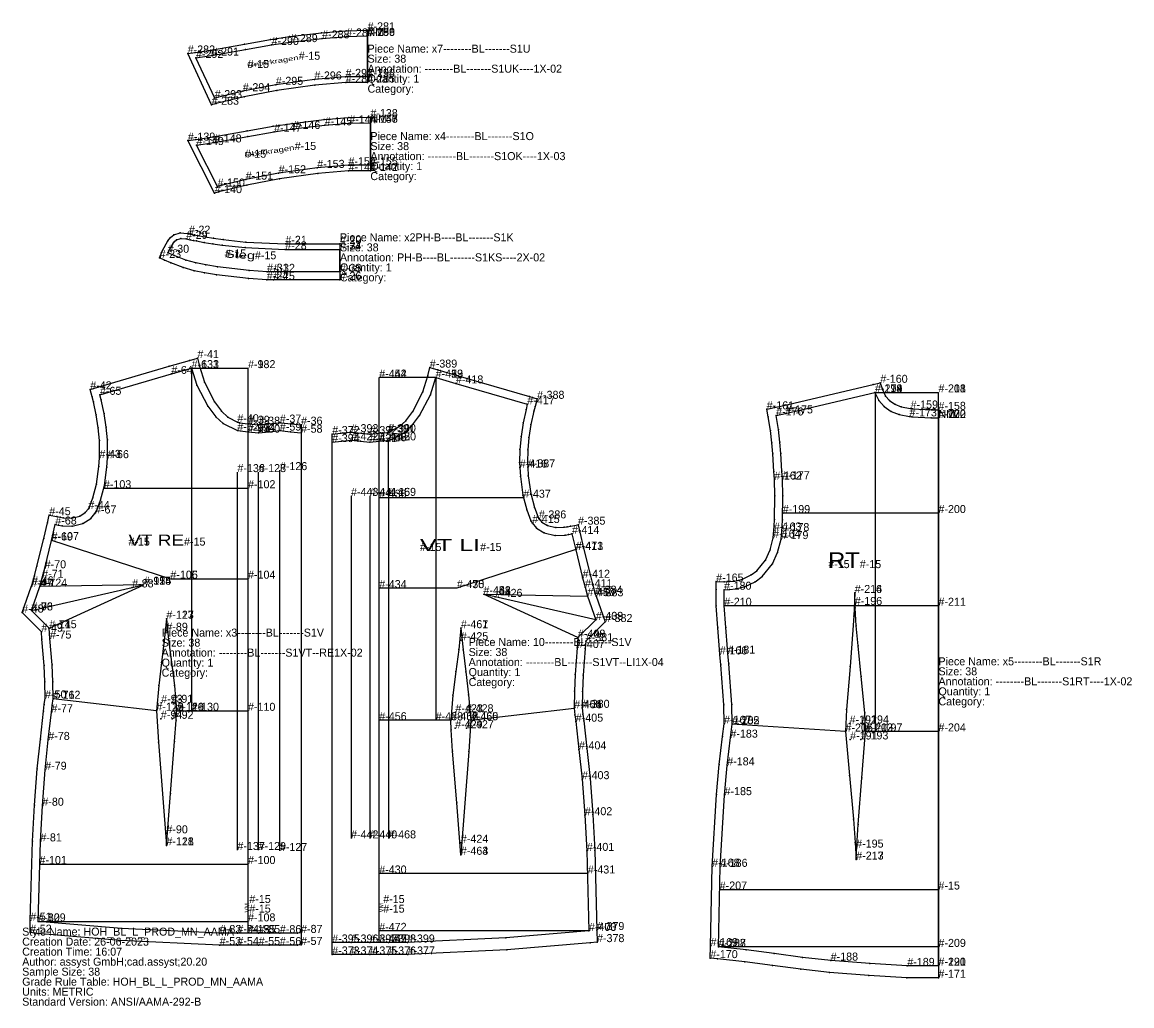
# Model space of a CAD drawing. Extents: x 424 to 3283, y -2022 to -698.
# Drawn here: x 424 to 1810, y -2022 to -793 of the extents above; entities that cross this region are included whole.
import ezdxf
from ezdxf.enums import TextEntityAlignment as Align

# ---------------------------------------------------------------- set-up
doc = ezdxf.new("R2010")
doc.units = 0
for name, color, linetype in [('1', 240, 'CONTINUOUS'), ('13', 56, 'CONTINUOUS'), ('14', 95, 'CONTINUOUS'), ('15', 7, 'CONTINUOUS'), ('2', 170, 'CONTINUOUS'), ('3', 50, 'CONTINUOUS'), ('4', 130, 'CONTINUOUS'), ('6', 56, 'CONTINUOUS'), ('7', 200, 'CONTINUOUS'), ('8', 90, 'CONTINUOUS')]:
    doc.layers.add(name, color=color, linetype=linetype)

# ---------------------------------------------------------------- blocks, each defined once
blk = doc.blocks.new('Piece02')
at = {"layer": '1'}
blk.add_lwpolyline([(225.25, 0), (142.15, 0), (133.91, 0.22), (110.83, 1.54), (70.97, 6.36), (56.02, 8.77), (42.97, 11.46), (29.49, 15.24), (14.15, 21.14), (5.89, 24.77), (0, 27.49), (3.7, 36.77), (10.39, 48.92), (13.62, 53.03), (17.75, 56.09), (25.75, 58.69), (34.67, 58.01), (36.61, 57.67), (40.64, 56.81), (43.56, 56.21), (47.3, 55.43), (56.75, 53.66), (67.32, 51.9), (79.18, 50.26), (107.52, 47.25), (157.03, 45), (225.25, 45), (225.25, 0)], dxfattribs=at)
at = {"layer": '14'}
blk.add_lwpolyline([(225.25, 10), (142.24, 10), (134.25, 10.21), (111.71, 11.51), (72.4, 16.26), (57.78, 18.62), (45.27, 21.2), (32.65, 24.73), (18.06, 30.34), (10.07, 33.86), (16.31, 45.19), (18.59, 48.1), (21.05, 49.92), (26.48, 51.69), (33.17, 51.18), (38.04, 50.2), (42.18, 49.35), (45.93, 48.56), (55.52, 46.77), (66.25, 44.98), (78.29, 43.32), (106.98, 40.27), (156.92, 38), (225.25, 38)], dxfattribs=at)
at = {"layer": '2'}
for p in [(157.03, 45), (225.25, 45), (225.25, 45), (10.07, 33.86), (10.07, 33.86), (10.07, 33.86), (156.92, 38), (225.25, 38), (225.25, 38), (0, 27.49), (0, 27.49), (0, 27.49), (142.15, 0), (142.24, 10), (225.25, 10), (225.25, 0)]:
    blk.add_point(p, dxfattribs=at)
at = {"layer": '3'}
for p in [(17.75, 56.09), (25.75, 58.69), (34.67, 58.01), (36.61, 57.67), (40.64, 56.81), (43.56, 56.21), (10.39, 48.92), (13.62, 53.03), (16.31, 45.19), (18.59, 48.1), (21.05, 49.92), (26.48, 51.69), (33.17, 51.18), (38.04, 50.2), (42.18, 49.35), (45.93, 48.56), (47.3, 55.43), (55.52, 46.77), (56.75, 53.66), (66.25, 44.98), (67.32, 51.9), (78.29, 43.32), (79.18, 50.26), (107.52, 47.25), (3.7, 36.77), (18.06, 30.34), (106.98, 40.27), (5.89, 24.77), (14.15, 21.14), (29.49, 15.24), (32.65, 24.73), (45.27, 21.2), (57.78, 18.62), (72.4, 16.26), (42.97, 11.46), (56.02, 8.77), (70.97, 6.36), (110.83, 1.54), (111.71, 11.51), (133.91, 0.22), (134.25, 10.21)]:
    blk.add_point(p, dxfattribs=at)
at = {"layer": '4'}
for p in [(36.61, 57.67, 4), (33.17, 51.18, 4), (225.25, 45, 4), (225.25, 38, 4), (133.91, 0.22, 4), (134.25, 10.21, 4), (225.25, 10, 4), (225.25, 0, 4)]:
    blk.add_point(p, dxfattribs=at)
at = {"layer": '6'}
blk.add_line((225.25, 45), (225.25, 0), dxfattribs=at)
at = {"layer": '7'}
blk.add_line((225.25, 10), (225.25, 38), dxfattribs=at)
at = {"layer": '1'}
for s, p in [('Piece Name: x2PH-B----BL-------S1K', (225.25, 48.1)), ('Size: 38', (225.25, 35.6)), ('Annotation: PH-B----BL-------S1KS----2X-02', (225.25, 23.1)), ('Quantity: 1', (225.25, 10.6)), ('Category: ', (225.25, -1.9))]:
    blk.add_text(s, height=10, dxfattribs=at).set_placement(p)
at = {"layer": '15'}
blk.add_text('Steg', height=9.44, rotation=-3.47, dxfattribs=at).set_placement((81.28, 27.94), (118.99, 25.66), align=Align.ALIGNED)
at = {"layer": '2'}
for s, p in [('#-30', (10.07, 33.86)), ('#-28', (156.92, 38)), ('#-21', (157.03, 45)), ('#-20', (225.25, 45)), ('#-27', (225.25, 38)), ('#-34', (225.25, 38)), ('#-23', (0, 27.49)), ('#-15', (81.28, 27.94)), ('#-15', (118.99, 25.66)), ('#-32', (142.24, 10)), ('#-33', (225.25, 10)), ('#-35', (225.25, 10)), ('#-25', (142.15, 0)), ('#-26', (225.25, 0))]:
    blk.add_text(s, height=10, dxfattribs=at).set_placement(p)
at = {"layer": '3'}
for s, p in [('#-29', (33.17, 51.18)), ('#-22', (36.61, 57.67)), ('#-31', (134.25, 10.21)), ('#-24', (133.91, 0.22))]:
    blk.add_text(s, height=10, dxfattribs=at).set_placement(p)
at = {"layer": '4'}
for s, p in [('#-29', (33.17, 51.18)), ('#-22', (36.61, 57.67)), ('#-20', (225.25, 45)), ('#-27', (225.25, 38)), ('#-31', (134.25, 10.21)), ('#-33', (225.25, 10)), ('#-24', (133.91, 0.22)), ('#-26', (225.25, 0))]:
    blk.add_text(s, height=10, dxfattribs=at).set_placement(p)
blk = doc.blocks.new('Piece03')
at = {"layer": '1'}
blk.add_lwpolyline([(348.38, 0.23), (344.08, 0.09), (321.85, 0), (308.6, 0.09), (295.39, 0.09), (268.89, 0.09), (246.96, 0.09), (246.77, 0.09), (246.46, 0.1), (122.92, 5.92), (18.67, 14.67), (10.05, 15.54), (10.14, 30.61), (12.74, 129.93), (15.24, 174.72), (18.78, 219.96), (22.67, 257.38), (26.67, 292.01), (27.64, 300.41), (28.56, 308.2), (28.4, 328.66), (27.29, 349.13), (24.73, 382.17), (24.11, 391.36), (0, 415.35), (11.32, 447.46), (12.44, 450.63), (15.34, 461.35), (18.4, 473.06), (26.87, 507.62), (31.61, 527.57), (33.8, 536.89), (43.21, 535.1), (47.41, 534.31), (51.25, 533.58), (61.55, 533.24), (72.04, 535.88), (78.87, 540.14), (82.68, 544.66), (83.67, 546.24), (88.37, 558.46), (92.94, 575.81), (95.9, 597.88), (96.55, 608.48), (96.7, 614.67), (96.39, 630.35), (95.07, 645.84), (92.55, 662.07), (89.06, 678.59), (87.51, 684.61), (84.97, 694.06), (94.33, 696.83), (183.55, 722.91), (208.85, 730.17), (218.96, 733.06), (221.32, 722.94), (227.6, 702.85), (240.21, 678.43), (249.1, 666.69), (257.1, 659.35), (268.83, 652.99), (271.44, 652.2), (281.94, 651.08), (282.53, 651.09), (295.39, 649.95), (307.67, 651.04), (320.77, 652.43), (321.89, 652.56), (323.01, 652.43), (336.11, 651.04), (348.39, 649.95), (348.38, 0.23)], close=True, dxfattribs=at)
at = {"layer": '13'}
for p in [(137.35, 446.71), (180.14, 392.6), (173.59, 302.58), (186.94, 302.6), (173.17, 282.64), (187.26, 282.63), (180.14, 139.6)]:
    blk.add_point(p, dxfattribs=at)
at = {"layer": '14'}
blk.add_lwpolyline([(348.38, 15.24), (343.8, 15.09), (321.89, 15), (308.63, 15.09), (295.39, 15.09), (268.89, 15.09), (246.96, 15.09), (123.9, 20.89), (20.13, 29.6), (22.73, 129.52), (25.21, 174.05), (28.74, 219.04), (32.61, 256.25), (36.61, 290.86), (37.57, 299.25), (38.57, 307.63), (38.39, 328.97), (37.26, 349.83), (34.7, 382.86), (33.84, 395.79), (11.53, 417.98), (22, 447.66), (25, 458.76), (28.09, 470.6), (36.59, 505.29), (41.35, 525.28), (45.54, 524.48), (49.74, 523.69), (62.45, 523.27), (75.92, 526.65), (85.55, 532.67), (90.92, 539.04), (92.64, 541.79), (97.91, 555.51), (102.76, 573.9), (105.86, 597.03), (106.54, 608.1), (106.7, 614.6), (106.38, 630.85), (105, 647.04), (102.38, 663.91), (98.79, 680.9), (97.16, 687.24), (186.33, 713.3), (211.61, 720.55), (218.27, 699.24), (231.81, 673.03), (241.78, 659.84), (250.91, 651.46), (268.84, 642.51), (282.14, 641.09), (295.39, 639.91), (308.64, 641.09), (321.89, 642.5), (335.14, 641.09), (348.39, 639.91), (348.38, 15.24)], close=True, dxfattribs=at)
at = {"layer": '2'}
for p in [(218.96, 733.06), (218.96, 733.06), (218.96, 733.06), (211.61, 720.55), (211.61, 720.55), (211.61, 720.55), (84.97, 694.06), (84.97, 694.06), (84.97, 694.06), (97.16, 687.24), (97.16, 687.24), (97.16, 687.24), (321.89, 652.56), (321.89, 652.56), (321.89, 652.56), (282.14, 641.09), (282.53, 651.09), (295.39, 649.95), (295.39, 649.95), (295.39, 649.95), (295.39, 639.91), (295.39, 639.91), (295.39, 639.91), (321.89, 642.5), (321.89, 642.5), (321.89, 642.5), (348.39, 649.95), (348.39, 649.95), (348.39, 639.91), (348.39, 639.91), (33.8, 536.89), (33.8, 536.89), (33.8, 536.89), (41.35, 525.28), (41.35, 525.28), (41.35, 525.28), (12.44, 450.63), (12.44, 450.63), (12.44, 450.63), (22, 447.66), (22, 447.66), (22, 447.66), (11.53, 417.98), (11.53, 417.98), (11.53, 417.98), (0, 415.35), (0, 415.35), (0, 415.35), (180.14, 407.6), (180.14, 407.6), (24.11, 391.36), (24.11, 391.36), (24.11, 391.36), (33.84, 395.79), (33.84, 395.79), (33.84, 395.79), (28.56, 308.2), (28.56, 308.2), (28.56, 308.2), (38.57, 307.63), (38.57, 307.63), (38.57, 307.63), (167.64, 292.63), (167.64, 292.63), (167.64, 292.63), (192.64, 292.62), (192.64, 292.62), (192.64, 292.62), (192.64, 292.62), (180.13, 124.6), (180.13, 124.6), (180.13, 124.6), (20.13, 29.6), (20.13, 29.6), (20.13, 29.6), (10.05, 15.54), (10.05, 15.54), (10.05, 15.54), (246.96, 15.09), (348.38, 15.24), (348.38, 15.24), (246.77, 0.09), (348.38, 0.23), (348.38, 0.23)]:
    blk.add_point(p, dxfattribs=at)
at = {"layer": '3'}
for p in [(183.55, 722.91), (208.85, 730.17), (221.32, 722.94), (186.33, 713.3), (94.33, 696.83), (218.27, 699.24), (227.6, 702.85), (87.51, 684.61), (98.79, 680.9), (89.06, 678.59), (231.81, 673.03), (240.21, 678.43), (249.1, 666.69), (92.55, 662.07), (102.38, 663.91), (241.78, 659.84), (257.1, 659.35), (268.83, 652.99), (271.44, 652.2), (320.77, 652.43), (323.01, 652.43), (95.07, 645.84), (105, 647.04), (250.91, 651.46), (268.84, 642.51), (281.94, 651.08), (307.67, 651.04), (308.64, 641.09), (335.14, 641.09), (336.11, 651.04), (96.39, 630.35), (106.38, 630.85), (96.7, 614.67), (106.7, 614.6), (95.9, 597.88), (96.55, 608.48), (105.86, 597.03), (106.54, 608.1), (92.94, 575.81), (102.76, 573.9), (88.37, 558.46), (97.91, 555.51), (82.68, 544.66), (83.67, 546.24), (92.64, 541.79), (31.61, 527.57), (43.21, 535.1), (47.41, 534.31), (51.25, 533.58), (61.55, 533.24), (72.04, 535.88), (78.87, 540.14), (85.55, 532.67), (90.92, 539.04), (45.54, 524.48), (49.74, 523.69), (62.45, 523.27), (75.92, 526.65), (26.87, 507.62), (36.59, 505.29), (18.4, 473.06), (15.34, 461.35), (25, 458.76), (28.09, 470.6), (11.32, 447.46), (24.73, 382.17), (34.7, 382.86), (177.48, 380.43), (182.75, 381.14), (27.29, 349.13), (37.26, 349.83), (174.11, 353.09), (186.6, 353.41), (28.4, 328.66), (38.39, 328.97), (170.62, 324.26), (190.35, 324.03), (26.67, 292.01), (27.64, 300.41), (37.57, 299.25), (36.61, 290.86), (192.25, 280.86), (22.67, 257.38), (32.61, 256.25), (170.11, 253.61), (190.43, 254.15), (18.78, 219.96), (28.74, 219.04), (185.28, 189.38), (15.24, 174.72), (25.21, 174.05), (12.74, 129.93), (22.73, 129.52), (10.14, 30.61), (18.67, 14.67), (123.9, 20.89), (268.89, 15.09), (295.39, 15.09), (308.63, 15.09), (321.89, 15), (343.8, 15.09), (122.92, 5.92), (246.46, 0.1), (246.96, 0.09), (268.89, 0.09), (295.39, 0.09), (308.6, 0.09), (321.85, 0), (344.08, 0.09)]:
    blk.add_point(p, dxfattribs=at)
at = {"layer": '4'}
for p in [(268.83, 652.99, 4), (321.89, 652.56, 4), (268.84, 642.51, 4), (295.39, 649.95, 4), (295.39, 639.91, 4), (321.89, 642.5, 4), (96.55, 608.48, 4), (106.54, 608.1, 4), (82.68, 544.66, 4), (90.92, 539.04, 4), (11.32, 447.46, 4), (22, 447.66, 4), (24.11, 391.36, 4), (33.84, 395.79, 4), (28.56, 308.2, 4), (38.57, 307.63, 4), (10.14, 30.61, 4), (268.89, 15.09, 4), (295.39, 15.09, 4), (321.89, 15, 4), (268.89, 0.09, 4), (295.39, 0.09, 4), (321.85, 0, 4)]:
    blk.add_point(p, dxfattribs=at)
at = {"layer": '7'}
blk.add_line((282.13, 15.09), (282.14, 641.09), dxfattribs=at)
at = {"layer": '8'}
for p, q in [((211.61, 720.55), (211.61, 292.63)), ((211.61, 720.55), (282.14, 720.55)), ((282.14, 641.09), (282.14, 720.55)), ((282.13, 15.09), (282.14, 641.09)), ((268.88, 118.76), (268.89, 590.71)), ((295.38, 118.76), (295.39, 590.71)), ((321.88, 117.53), (321.89, 593.18)), ((102.04, 570.56), (282.14, 570.56)), ((36.7, 505.82), (185.13, 457.63)), ((185.13, 457.63), (282.12, 457.63)), ((11.53, 417.98), (151.97, 450.05)), ((151.97, 450.05), (22, 447.66)), ((33.84, 395.8), (151.97, 450.05)), ((167.63, 292.63), (38.56, 307.63)), ((192.63, 292.63), (282.09, 292.63)), ((21.58, 101.24), (282.13, 101.24)), ((20.13, 29.6), (282.13, 29.61))]:
    blk.add_line(p, q, dxfattribs=at)
for points in [[(180.14, 407.6), (177.48, 380.43), (174.11, 353.09), (170.62, 324.26), (167.64, 292.63)], [(180.14, 407.6), (182.75, 381.14), (186.6, 353.41), (190.35, 324.03), (192.64, 292.62)], [(167.64, 292.63), (170.11, 253.61), (180.13, 124.6)], [(180.13, 124.6), (185.28, 189.38), (190.43, 254.15), (192.25, 280.86), (192.64, 292.62)]]:
    blk.add_lwpolyline(points, dxfattribs=at)
at = {"layer": '1'}
for s, p in [('Piece Name: x3--------BL-------S1V', (174.2, 385.28)), ('Size: 38', (174.2, 372.78)), ('Annotation: --------BL-------S1VT--RE1X-02', (174.2, 360.28)), ('Quantity: 1', (174.2, 347.78)), ('Category: ', (174.2, 335.28))]:
    blk.add_text(s, height=10, dxfattribs=at).set_placement(p)
at = {"layer": '13'}
for s, p in [('#-88', (137.35, 446.71)), ('#-89', (180.14, 392.6)), ('#-93', (173.59, 302.58)), ('#-91', (186.94, 302.6)), ('#-94', (173.17, 282.64)), ('#-92', (187.26, 282.63)), ('#-90', (180.14, 139.6))]:
    blk.add_text(s, height=10, dxfattribs=at).set_placement(p)
at = {"layer": '15'}
blk.add_text('VT RE', height=13.88, dxfattribs=at).set_placement((132.78, 498.9), (202.19, 498.9), align=Align.ALIGNED)
blk.add_text('VM', height=6, rotation=90, dxfattribs=at).set_placement((283.74, 40.59), (283.74, 52.59), align=Align.ALIGNED)
at = {"layer": '2'}
for s, p in [('#-41', (218.96, 733.06)), ('#-63', (211.61, 720.55)), ('#-131', (211.61, 720.55)), ('#-133', (211.61, 720.55)), ('#-98', (282.14, 720.55)), ('#-132', (282.14, 720.55)), ('#-42', (84.97, 694.06)), ('#-65', (97.16, 687.24)), ('#-39', (282.53, 651.09)), ('#-38', (295.39, 649.95)), ('#-37', (321.89, 652.56)), ('#-59', (321.89, 642.5)), ('#-36', (348.39, 649.95)), ('#-61', (282.14, 641.09)), ('#-97', (282.14, 641.09)), ('#-99', (282.14, 641.09)), ('#-134', (282.14, 641.09)), ('#-60', (295.39, 639.91)), ('#-58', (348.39, 639.91)), ('#-136', (268.89, 590.71)), ('#-128', (295.39, 590.71)), ('#-126', (321.89, 593.18)), ('#-103', (102.04, 570.56)), ('#-102', (282.14, 570.56)), ('#-45', (33.8, 536.89)), ('#-68', (41.35, 525.28)), ('#-107', (36.7, 505.82)), ('#-15', (132.78, 498.9)), ('#-15', (202.19, 498.9)), ('#-46', (12.44, 450.63)), ('#-72', (22, 447.66)), ('#-124', (22, 447.66)), ('#-95', (151.97, 450.05)), ('#-125', (151.97, 450.05)), ('#-114', (151.97, 450.05)), ('#-105', (185.13, 457.63)), ('#-106', (185.13, 457.63)), ('#-104', (282.12, 457.63)), ('#-48', (0, 415.35)), ('#-73', (11.53, 417.98)), ('#-96', (11.53, 417.98)), ('#-123', (180.14, 407.6)), ('#-117', (180.14, 407.6)), ('#-115', (33.84, 395.8)), ('#-74', (33.84, 395.79)), ('#-49', (24.11, 391.36)), ('#-50', (28.56, 308.2)), ('#-112', (38.56, 307.63)), ('#-76', (38.57, 307.63)), ('#-113', (167.63, 292.63)), ('#-119', (167.64, 292.63)), ('#-122', (167.64, 292.63)), ('#-111', (192.63, 292.63)), ('#-116', (192.64, 292.62)), ('#-120', (192.64, 292.62)), ('#-130', (211.61, 292.63)), ('#-110', (282.09, 292.63)), ('#-118', (180.13, 124.6)), ('#-121', (180.13, 124.6)), ('#-137', (268.88, 118.76)), ('#-129', (295.38, 118.76)), ('#-127', (321.88, 117.53)), ('#-101', (21.58, 101.24)), ('#-100', (282.13, 101.24)), ('#-15', (283.74, 52.59)), ('#-15', (283.74, 40.59)), ('#-82', (20.13, 29.6)), ('#-109', (20.13, 29.6)), ('#-108', (282.13, 29.61)), ('#-52', (10.05, 15.54)), ('#-83', (246.96, 15.09)), ('#-135', (282.13, 15.09)), ('#-15', (282.13, 15.09)), ('#-87', (348.38, 15.24)), ('#-53', (246.77, 0.09)), ('#-57', (348.38, 0.23))]:
    blk.add_text(s, height=10, dxfattribs=at).set_placement(p)
at = {"layer": '3'}
for s, p in [('#-64', (186.33, 713.3)), ('#-40', (268.83, 652.99)), ('#-62', (268.84, 642.51)), ('#-43', (96.55, 608.48)), ('#-66', (106.54, 608.1)), ('#-44', (82.68, 544.66)), ('#-67', (90.92, 539.04)), ('#-69', (36.59, 505.29)), ('#-70', (28.09, 470.6)), ('#-47', (11.32, 447.46)), ('#-71', (25, 458.76)), ('#-75', (34.7, 382.86)), ('#-77', (36.61, 290.86)), ('#-78', (32.61, 256.25)), ('#-79', (28.74, 219.04)), ('#-80', (25.21, 174.05)), ('#-81', (22.73, 129.52)), ('#-51', (10.14, 30.61)), ('#-84', (268.89, 15.09)), ('#-85', (295.39, 15.09)), ('#-86', (321.89, 15)), ('#-54', (268.89, 0.09)), ('#-55', (295.39, 0.09)), ('#-56', (321.85, 0))]:
    blk.add_text(s, height=10, dxfattribs=at).set_placement(p)
at = {"layer": '4'}
for s, p in [('#-40', (268.83, 652.99)), ('#-62', (268.84, 642.51)), ('#-38', (295.39, 649.95)), ('#-37', (321.89, 652.56)), ('#-59', (321.89, 642.5)), ('#-60', (295.39, 639.91)), ('#-43', (96.55, 608.48)), ('#-66', (106.54, 608.1)), ('#-44', (82.68, 544.66)), ('#-67', (90.92, 539.04)), ('#-47', (11.32, 447.46)), ('#-72', (22, 447.66)), ('#-74', (33.84, 395.79)), ('#-49', (24.11, 391.36)), ('#-50', (28.56, 308.2)), ('#-76', (38.57, 307.63)), ('#-51', (10.14, 30.61)), ('#-84', (268.89, 15.09)), ('#-85', (295.39, 15.09)), ('#-86', (321.89, 15)), ('#-54', (268.89, 0.09)), ('#-55', (295.39, 0.09)), ('#-56', (321.85, 0))]:
    blk.add_text(s, height=10, dxfattribs=at).set_placement(p)
blk = doc.blocks.new('Piece04')
at = {"layer": '1'}
blk.add_lwpolyline([(227.98, 27.72), (200.82, 27.72), (162.31, 24.55), (114.55, 17.9), (73.74, 10), (38.83, 1.46), (33.39, 0), (0, 65.56), (9.73, 66.92), (31.72, 70.2), (73.87, 77.67), (106.56, 83.44), (130.31, 87.08), (170.33, 91.79), (201.2, 94.21), (227.98, 94.87), (227.98, 27.72)], dxfattribs=at)
at = {"layer": '14'}
blk.add_lwpolyline([(227.98, 34.72), (200.55, 34.72), (161.55, 31.51), (113.39, 24.8), (72.22, 16.83), (37.05, 8.23), (10.69, 59.98), (32.86, 63.3), (75.09, 70.78), (107.72, 76.54), (131.26, 80.14), (171.03, 84.82), (201.55, 87.22), (227.98, 87.87)], dxfattribs=at)
at = {"layer": '2'}
for p in [(227.98, 94.87), (227.98, 94.87), (227.98, 87.87), (227.98, 87.87), (0, 65.56), (0, 65.56), (10.69, 59.98), (10.69, 59.98), (200.55, 34.72), (227.98, 34.72), (200.82, 27.72), (227.98, 27.72), (33.39, 0), (33.39, 0), (37.05, 8.23), (37.05, 8.23)]:
    blk.add_point(p, dxfattribs=at)
at = {"layer": '3'}
for p in [(106.56, 83.44), (130.31, 87.08), (170.33, 91.79), (171.03, 84.82), (201.2, 94.21), (201.55, 87.22), (31.72, 70.2), (73.87, 77.67), (75.09, 70.78), (107.72, 76.54), (131.26, 80.14), (9.73, 66.92), (32.86, 63.3), (161.55, 31.51), (72.22, 16.83), (113.39, 24.8), (114.55, 17.9), (162.31, 24.55), (38.83, 1.46), (73.74, 10)]:
    blk.add_point(p, dxfattribs=at)
at = {"layer": '4'}
for p in [(227.98, 94.87, 4), (227.98, 87.87, 4), (227.98, 34.72, 4), (227.98, 27.72, 4)]:
    blk.add_point(p, dxfattribs=at)
at = {"layer": '6'}
blk.add_line((227.98, 94.87), (227.98, 27.72), dxfattribs=at)
at = {"layer": '7'}
blk.add_line((227.98, 34.72), (227.98, 87.87), dxfattribs=at)
at = {"layer": '8'}
blk.add_line((227.98, 87.87), (227.98, 34.72), dxfattribs=at)
at = {"layer": '1'}
for s, p in [('Piece Name: x4--------BL-------S1O', (227.98, 66.19)), ('Size: 38', (227.98, 53.69)), ('Annotation: --------BL-------S1OK----1X-03', (227.98, 41.19)), ('Quantity: 1', (227.98, 28.69)), ('Category: ', (227.98, 16.19))]:
    blk.add_text(s, height=10, dxfattribs=at).set_placement(p)
at = {"layer": '15'}
blk.add_text('Oberkragen', height=6.3, rotation=8.87, dxfattribs=at).set_placement((71.14, 44.19), (133.42, 53.9), align=Align.ALIGNED)
at = {"layer": '2'}
for s, p in [('#-138', (227.98, 94.87)), ('#-143', (227.98, 87.87)), ('#-156', (227.98, 87.87)), ('#-157', (227.98, 87.87)), ('#-139', (0, 65.56)), ('#-149', (10.69, 59.98)), ('#-15', (133.42, 53.9)), ('#-15', (71.14, 44.19)), ('#-154', (200.55, 34.72)), ('#-155', (227.98, 34.72)), ('#-15', (227.98, 34.72)), ('#-15', (227.98, 34.72)), ('#-141', (200.82, 27.72)), ('#-142', (227.98, 27.72)), ('#-150', (37.05, 8.23)), ('#-140', (33.39, 0))]:
    blk.add_text(s, height=10, dxfattribs=at).set_placement(p)
at = {"layer": '3'}
for s, p in [('#-144', (201.55, 87.22)), ('#-147', (107.72, 76.54)), ('#-146', (131.26, 80.14)), ('#-145', (171.03, 84.82)), ('#-148', (32.86, 63.3)), ('#-153', (161.55, 31.51)), ('#-152', (113.39, 24.8)), ('#-151', (72.22, 16.83))]:
    blk.add_text(s, height=10, dxfattribs=at).set_placement(p)
at = {"layer": '4'}
for s, p in [('#-138', (227.98, 94.87)), ('#-143', (227.98, 87.87)), ('#-155', (227.98, 34.72)), ('#-142', (227.98, 27.72))]:
    blk.add_text(s, height=10, dxfattribs=at).set_placement(p)
at = {"layer": '8'}
blk.add_text('NM', height=10, dxfattribs=at).set_placement((227.98, 87.87))
blk = doc.blocks.new('Piece05')
at = {"layer": '1'}
blk.add_lwpolyline([(285.01, 0.23), (245.61, 0), (197.91, 3), (148.96, 6.69), (113.19, 10.72), (77.78, 15.47), (42.92, 20.1), (8.8, 23.81), (0, 24.66), (0.3, 39.7), (2.31, 138.97), (2.32, 139.16), (7.82, 228.96), (11.16, 266.47), (15.19, 301.33), (17.1, 317.38), (16.76, 341.19), (13.29, 391.14), (11.91, 403.94), (11.29, 410.22), (9.44, 437.25), (7.44, 464.59), (7.18, 484.88), (7.31, 494.95), (17.28, 494.78), (23.43, 494.91), (30.31, 495.62), (40.12, 498.1), (50.85, 503.17), (58.06, 508.47), (68.73, 521.87), (74.64, 534.5), (78.47, 549.67), (79.52, 558.76), (79.86, 564.03), (80.24, 572.58), (80.75, 602.08), (79.98, 622.36), (79.44, 632.59), (78.23, 654.36), (76.98, 668.11), (75.21, 683.61), (72.34, 700.5), (70.44, 710.07), (80.05, 712.15), (91.81, 714.72), (203.33, 740.96), (212.3, 743.21), (215.09, 734.69), (219.02, 726.56), (223.84, 721.03), (230.57, 716.37), (238.41, 713.37), (250.22, 711.13), (252.6, 710.83), (276.22, 709.52), (285.01, 709.41), (285.01, 0.23)], dxfattribs=at)
at = {"layer": '13'}
for p in [(180.45, 465.74), (173.91, 317.69), (188.87, 317.78), (174.68, 297.73), (188.2, 297.81), (182.22, 162.74)]:
    blk.add_point(p, dxfattribs=at)
at = {"layer": '14'}
blk.add_lwpolyline([(285.01, 15.23), (246.05, 15), (199.19, 17.94), (150.36, 21.62), (115.09, 25.6), (79.77, 30.34), (44.73, 34.99), (10.29, 38.74), (12.31, 138.67), (17.79, 228.22), (21.1, 265.43), (25.1, 300.04), (27.1, 316.84), (26.76, 341.6), (23.25, 392.07), (21.86, 404.96), (21.25, 411.06), (19.44, 437.63), (17.43, 465.02), (17.18, 484.78), (23.9, 484.92), (31.93, 485.75), (43.45, 488.66), (55.88, 494.54), (64.86, 501.14), (77.54, 517.06), (84.09, 531.19), (88.32, 548.01), (89.48, 557.92), (89.85, 563.53), (90.24, 572.21), (90.75, 602.19), (89.97, 622.84), (89.44, 632.91), (88.2, 655.08), (86.93, 669.09), (85.11, 685.01), (82.16, 702.38), (94, 704.96), (205.7, 731.25), (210.6, 721.13), (217.2, 713.55), (225.97, 707.48), (235.85, 703.7), (248.84, 701.23), (251.7, 700.87), (275.96, 699.52), (285.01, 699.41)], dxfattribs=at)
at = {"layer": '2'}
for p in [(212.3, 743.21), (212.3, 743.21), (212.3, 743.21), (205.7, 731.25), (205.7, 731.25), (205.7, 731.25), (70.44, 710.07), (70.44, 710.07), (70.44, 710.07), (285.01, 709.41), (285.01, 709.41), (82.16, 702.38), (82.16, 702.38), (82.16, 702.38), (285.01, 699.41), (285.01, 699.41), (90.52, 580.53), (90.52, 580.53), (285.01, 580.53), (7.31, 494.95), (7.31, 494.95), (7.31, 494.95), (17.18, 484.78), (17.18, 484.78), (17.18, 484.78), (180.36, 480.74), (180.36, 480.74), (180.36, 480.74), (17.1, 317.38), (17.1, 317.38), (17.1, 317.38), (27.1, 316.84), (27.1, 316.84), (27.1, 316.84), (168.87, 307.67), (168.87, 307.67), (168.87, 307.67), (193.87, 307.81), (193.87, 307.81), (193.87, 307.81), (2.31, 138.97), (12.31, 138.67), (182.3, 147.74), (182.3, 147.74), (182.3, 147.74), (10.29, 38.74), (10.29, 38.74), (10.29, 38.74), (0, 24.66), (0, 24.66), (0, 24.66), (285.01, 15.23), (285.01, 0.23)]:
    blk.add_point(p, dxfattribs=at)
at = {"layer": '3'}
for p in [(203.33, 740.96), (215.09, 734.69), (210.6, 721.13), (219.02, 726.56), (223.84, 721.03), (80.05, 712.15), (91.81, 714.72), (217.2, 713.55), (225.97, 707.48), (230.57, 716.37), (238.41, 713.37), (250.22, 711.13), (252.6, 710.83), (276.22, 709.52), (72.34, 700.5), (94, 704.96), (235.85, 703.7), (248.84, 701.23), (251.7, 700.87), (275.96, 699.52), (75.21, 683.61), (85.11, 685.01), (76.98, 668.11), (86.93, 669.09), (78.23, 654.36), (88.2, 655.08), (79.44, 632.59), (89.44, 632.91), (79.98, 622.36), (89.97, 622.84), (80.75, 602.08), (90.75, 602.19), (80.24, 572.58), (90.24, 572.21), (79.52, 558.76), (79.86, 564.03), (89.48, 557.92), (89.85, 563.53), (78.47, 549.67), (88.32, 548.01), (74.64, 534.5), (84.09, 531.19), (68.73, 521.87), (77.54, 517.06), (50.85, 503.17), (58.06, 508.47), (64.86, 501.14), (17.28, 494.78), (23.43, 494.91), (30.31, 495.62), (31.93, 485.75), (40.12, 498.1), (43.45, 488.66), (55.88, 494.54), (7.18, 484.88), (23.9, 484.92), (7.44, 464.59), (17.43, 465.02), (180.85, 462.03), (179.36, 451.9), (9.44, 437.25), (19.44, 437.63), (182.39, 439.55), (11.29, 410.22), (11.91, 403.94), (21.25, 411.06), (21.86, 404.96), (184.63, 414.79), (13.29, 391.14), (23.25, 392.07), (174.51, 388.97), (188.5, 376.53), (16.76, 341.19), (26.76, 341.6), (170.08, 335.08), (192.82, 331.17), (15.19, 301.33), (25.1, 300.04), (11.16, 266.47), (21.1, 265.43), (173.93, 252.85), (189.39, 249.67), (7.82, 228.96), (17.79, 228.22), (178.88, 198.03), (184.88, 191.54), (181.15, 169.08), (183.08, 165.08), (2.32, 139.16), (0.3, 39.7), (44.73, 34.99), (79.77, 30.34), (8.8, 23.81), (42.92, 20.1), (77.78, 15.47), (115.09, 25.6), (150.36, 21.62), (199.19, 17.94), (246.05, 15), (113.19, 10.72), (148.96, 6.69), (197.91, 3), (245.61, 0)]:
    blk.add_point(p, dxfattribs=at)
at = {"layer": '4'}
for p in [(250.22, 711.13, 4), (285.01, 709.41, 4), (248.84, 701.23, 4), (285.01, 699.41, 4), (79.98, 622.36, 4), (89.97, 622.84, 4), (79.52, 558.76, 4), (89.48, 557.92, 4), (78.47, 549.67, 4), (88.32, 548.01, 4), (11.91, 403.94, 4), (21.86, 404.96, 4), (17.1, 317.38, 4), (27.1, 316.84, 4), (0.3, 39.7, 4)]:
    blk.add_point(p, dxfattribs=at)
at = {"layer": '6'}
blk.add_line((285.01, 709.41), (285.01, 0.23), dxfattribs=at)
at = {"layer": '7'}
blk.add_line((285.01, 15.23), (285.01, 699.41), dxfattribs=at)
at = {"layer": '8'}
for p, q in [((205.73, 731.2), (205.73, 307.76)), ((205.73, 731.2), (285.01, 731.2)), ((285.01, 699.41), (285.01, 731.2)), ((285.01, 464.76), (17.42, 464.76)), ((168.87, 307.67), (27.06, 316.81)), ((285.01, 307.81), (193.87, 307.81)), ((11.73, 110.37), (285.01, 110.37)), ((285.01, 38.71), (10.19, 38.71))]:
    blk.add_line(p, q, dxfattribs=at)
for points in [[(285.01, 580.53), (90.52, 580.53)], [(180.36, 480.74), (179.36, 451.9), (174.51, 388.97), (170.08, 335.08), (168.87, 307.67)], [(193.87, 307.81), (192.82, 331.17), (188.5, 376.53), (184.63, 414.79), (182.39, 439.55), (180.85, 462.03), (180.36, 480.74)], [(168.87, 307.67), (173.93, 252.85), (178.88, 198.03), (181.15, 169.08), (182.3, 147.74)], [(182.3, 147.74), (183.08, 165.08), (184.88, 191.54), (189.39, 249.67), (193.87, 307.81)]]:
    blk.add_lwpolyline(points, dxfattribs=at)
at = {"layer": '1'}
for s, p in [('Size: 38', (285.01, 377.86)), ('Piece Name: x5--------BL-------S1R', (285.01, 390.36)), ('Annotation: --------BL-------S1RT----1X-02', (285.01, 365.36)), ('Quantity: 1', (285.01, 352.86)), ('Category: ', (285.01, 340.36))]:
    blk.add_text(s, height=10, dxfattribs=at).set_placement(p)
at = {"layer": '13'}
for s, p in [('#-196', (180.45, 465.74)), ('#-192', (173.91, 317.69)), ('#-194', (188.87, 317.78)), ('#-191', (174.68, 297.73)), ('#-193', (188.2, 297.81)), ('#-195', (182.22, 162.74))]:
    blk.add_text(s, height=10, dxfattribs=at).set_placement(p)
at = {"layer": '15'}
blk.add_text('RT', height=19.71, dxfattribs=at).set_placement((147.26, 511.75), (186.68, 511.75), align=Align.ALIGNED)
at = {"layer": '2'}
for s, p in [('#-160', (212.3, 743.21)), ('#-174', (205.7, 731.25)), ('#-198', (205.73, 731.2)), ('#-219', (205.73, 731.2)), ('#-201', (285.01, 731.2)), ('#-218', (285.01, 731.2)), ('#-161', (70.44, 710.07)), ('#-176', (82.16, 702.38)), ('#-158', (285.01, 709.41)), ('#-172', (285.01, 699.41)), ('#-202', (285.01, 699.41)), ('#-220', (285.01, 699.41)), ('#-199', (90.52, 580.53)), ('#-200', (285.01, 580.53)), ('#-15', (147.26, 511.75)), ('#-15', (186.68, 511.75)), ('#-165', (7.31, 494.95)), ('#-180', (17.18, 484.78)), ('#-214', (180.36, 480.74)), ('#-216', (180.36, 480.74)), ('#-210', (17.42, 464.76)), ('#-211', (285.01, 464.76)), ('#-167', (17.1, 317.38)), ('#-205', (27.06, 316.81)), ('#-182', (27.1, 316.84)), ('#-206', (168.87, 307.67)), ('#-215', (168.87, 307.67)), ('#-215', (168.87, 307.67)), ('#-203', (193.87, 307.81)), ('#-212', (193.87, 307.81)), ('#-212', (193.87, 307.81)), ('#-197', (205.73, 307.76)), ('#-204', (285.01, 307.81)), ('#-213', (182.3, 147.74)), ('#-217', (182.3, 147.74)), ('#-168', (2.31, 138.97)), ('#-186', (12.31, 138.67)), ('#-207', (11.73, 110.37)), ('#-15', (285.01, 110.37)), ('#-208', (10.19, 38.71)), ('#-187', (10.29, 38.74)), ('#-209', (285.01, 38.71)), ('#-170', (0, 24.66)), ('#-190', (285.01, 15.23)), ('#-221', (285.01, 15.23)), ('#-171', (285.01, 0.23))]:
    blk.add_text(s, height=10, dxfattribs=at).set_placement(p)
at = {"layer": '3'}
for s, p in [('#-159', (250.22, 711.13)), ('#-175', (94, 704.96)), ('#-173', (248.84, 701.23)), ('#-162', (79.98, 622.36)), ('#-177', (89.97, 622.84)), ('#-163', (79.52, 558.76)), ('#-164', (78.47, 549.67)), ('#-179', (88.32, 548.01)), ('#-178', (89.48, 557.92)), ('#-166', (11.91, 403.94)), ('#-181', (21.86, 404.96)), ('#-183', (25.1, 300.04)), ('#-184', (21.1, 265.43)), ('#-185', (17.79, 228.22)), ('#-169', (0.3, 39.7)), ('#-188', (150.36, 21.62)), ('#-189', (246.05, 15))]:
    blk.add_text(s, height=10, dxfattribs=at).set_placement(p)
at = {"layer": '4'}
for s, p in [('#-159', (250.22, 711.13)), ('#-173', (248.84, 701.23)), ('#-158', (285.01, 709.41)), ('#-172', (285.01, 699.41)), ('#-162', (79.98, 622.36)), ('#-177', (89.97, 622.84)), ('#-163', (79.52, 558.76)), ('#-164', (78.47, 549.67)), ('#-179', (88.32, 548.01)), ('#-178', (89.48, 557.92)), ('#-166', (11.91, 403.94)), ('#-181', (21.86, 404.96)), ('#-167', (17.1, 317.38)), ('#-182', (27.1, 316.84)), ('#-169', (0.3, 39.7))]:
    blk.add_text(s, height=10, dxfattribs=at).set_placement(p)
at = {"layer": '8'}
blk.add_text('NM', height=10, dxfattribs=at).set_placement((285.01, 699.41))
blk = doc.blocks.new('Piece07')
at = {"layer": '1'}
blk.add_lwpolyline([(224.68, 28.15), (197.53, 28.15), (159.02, 24.98), (111.26, 18.33), (70.44, 10.43), (35.54, 1.89), (29.9, 0.38), (0, 64.41), (9.37, 65.74), (28.75, 68.66), (70.92, 76.13), (103.6, 81.9), (127.29, 85.53), (167.24, 90.22), (198.01, 92.64), (224.74, 93.3), (224.68, 28.15)], dxfattribs=at)
at = {"layer": '14'}
blk.add_lwpolyline([(224.69, 35.15), (197.26, 35.15), (158.26, 31.94), (110.1, 25.23), (68.93, 17.26), (33.76, 8.66), (10.34, 58.81), (29.89, 61.75), (72.14, 69.24), (104.76, 74.99), (128.24, 78.59), (167.94, 83.26), (198.36, 85.65), (224.74, 86.3)], dxfattribs=at)
at = {"layer": '2'}
for p in [(224.74, 93.3), (224.74, 93.3), (224.74, 86.3), (224.74, 86.3), (0, 64.41), (0, 64.41), (10.34, 58.81), (10.34, 58.81), (197.26, 35.15), (197.53, 28.15), (224.68, 28.15), (224.69, 35.15), (29.9, 0.38), (29.9, 0.38), (33.76, 8.66), (33.76, 8.66)]:
    blk.add_point(p, dxfattribs=at)
at = {"layer": '3'}
for p in [(127.29, 85.53), (167.24, 90.22), (167.94, 83.26), (198.01, 92.64), (198.36, 85.65), (70.92, 76.13), (103.6, 81.9), (104.76, 74.99), (128.24, 78.59), (9.37, 65.74), (28.75, 68.66), (29.89, 61.75), (72.14, 69.24), (158.26, 31.94), (68.93, 17.26), (110.1, 25.23), (111.26, 18.33), (159.02, 24.98), (35.54, 1.89), (70.44, 10.43)]:
    blk.add_point(p, dxfattribs=at)
at = {"layer": '4'}
for p in [(224.74, 93.3, 4), (224.74, 86.3, 4), (224.68, 28.15, 4), (224.69, 35.15, 4)]:
    blk.add_point(p, dxfattribs=at)
at = {"layer": '6'}
blk.add_line((224.74, 93.3), (224.68, 28.15), dxfattribs=at)
at = {"layer": '7'}
blk.add_line((224.69, 35.15), (224.73, 86.31), dxfattribs=at)
at = {"layer": '8'}
blk.add_line((224.69, 86.3), (224.69, 35.15), dxfattribs=at)
at = {"layer": '1'}
for s, p in [('Piece Name: x7--------BL-------S1U', (224.71, 65.4)), ('Size: 38', (224.71, 52.9)), ('Annotation: --------BL-------S1UK----1X-02', (224.71, 40.4)), ('Quantity: 1', (224.71, 27.9)), ('Category: ', (224.71, 15.4))]:
    blk.add_text(s, height=10, dxfattribs=at).set_placement(p)
at = {"layer": '15'}
blk.add_text('Unterkragen', height=5.89, rotation=9.13, dxfattribs=at).set_placement((74.83, 46.25), (138.82, 56.54), align=Align.ALIGNED)
at = {"layer": '2'}
for s, p in [('#-281', (224.74, 93.3)), ('#-299', (224.69, 86.3)), ('#-15', (224.73, 86.31)), ('#-286', (224.74, 86.3)), ('#-282', (0, 64.41)), ('#-292', (10.34, 58.81)), ('#-15', (74.83, 46.25)), ('#-15', (138.82, 56.54)), ('#-297', (197.26, 35.15)), ('#-298', (224.69, 35.15)), ('#-15', (224.69, 35.15)), ('#-15', (224.69, 35.15)), ('#-284', (197.53, 28.15)), ('#-285', (224.68, 28.15)), ('#-293', (33.76, 8.66)), ('#-283', (29.9, 0.38))]:
    blk.add_text(s, height=10, dxfattribs=at).set_placement(p)
at = {"layer": '3'}
for s, p in [('#-290', (104.76, 74.99)), ('#-289', (128.24, 78.59)), ('#-288', (167.94, 83.26)), ('#-287', (198.36, 85.65)), ('#-291', (29.89, 61.75)), ('#-296', (158.26, 31.94)), ('#-295', (110.1, 25.23)), ('#-294', (68.93, 17.26))]:
    blk.add_text(s, height=10, dxfattribs=at).set_placement(p)
at = {"layer": '4'}
for s, p in [('#-281', (224.74, 93.3)), ('#-286', (224.74, 86.3)), ('#-298', (224.69, 35.15)), ('#-285', (224.68, 28.15))]:
    blk.add_text(s, height=10, dxfattribs=at).set_placement(p)
at = {"layer": '8'}
blk.add_text('NM', height=10, dxfattribs=at).set_placement((224.69, 86.3))
blk = doc.blocks.new('Piece10')
at = {"layer": '1'}
blk.add_lwpolyline([(23.5, 652.31), (24.62, 652.18), (36.21, 650.95), (47, 649.99), (62.22, 651.35), (69.08, 651.98), (70.41, 652.44), (83.87, 659.35), (91.81, 666.6), (100.68, 678.33), (113.3, 702.76), (119.57, 722.85), (121.93, 732.96), (132.03, 730.08), (157.34, 722.82), (246.56, 696.74), (255.92, 693.97), (253.38, 684.51), (251.83, 678.49), (248.34, 661.98), (245.82, 645.75), (244.5, 630.26), (244.19, 614.58), (244.34, 608.4), (244.99, 597.78), (247.95, 575.72), (252.52, 558.37), (257.22, 546.14), (258.2, 544.58), (262.02, 540.05), (268.85, 535.78), (279.34, 533.14), (289.64, 533.48), (293.48, 534.21), (297.68, 535.01), (307.08, 536.79), (309.28, 527.48), (314.03, 507.52), (322.49, 472.97), (325.55, 461.26), (328.45, 450.54), (329.57, 447.37), (340.89, 415.26), (316.78, 391.27), (316.16, 382.08), (313.6, 349.03), (312.49, 328.57), (312.33, 308.11), (313.25, 300.32), (314.22, 291.91), (318.21, 257.29), (322.11, 219.86), (325.64, 174.63), (328.15, 129.84), (330.75, 30.52), (330.83, 15.45), (322.21, 14.58), (217.97, 5.83), (94.42, 0.01), (94.12, 0), (93.93, 0), (70.5, 0), (47, 0), (23.5, 0), (0, 0), (0, 649.99), (10.79, 650.95), (22.38, 652.18), (23.5, 652.31)], close=True, dxfattribs=at)
at = {"layer": '13'}
for p in [(203.54, 446.62), (160.75, 392.51), (153.95, 302.51), (167.3, 302.49), (153.63, 282.54), (167.72, 282.55), (160.75, 139.51)]:
    blk.add_point(p, dxfattribs=at)
at = {"layer": '14'}
blk.add_lwpolyline([(23.5, 642.25), (35.24, 641), (47, 639.95), (58.75, 641), (70.51, 642.08), (72, 642.41), (89.98, 651.37), (99.11, 659.75), (109.08, 672.93), (122.62, 699.15), (129.28, 720.46), (154.56, 713.21), (243.73, 687.15), (242.11, 680.81), (238.51, 663.82), (235.89, 646.95), (234.51, 630.75), (234.19, 614.51), (234.35, 608.02), (235.03, 596.94), (238.13, 573.81), (242.97, 555.42), (248.24, 541.7), (249.95, 538.96), (255.34, 532.58), (264.97, 526.56), (278.44, 523.17), (291.15, 523.59), (295.34, 524.39), (299.54, 525.18), (304.3, 505.2), (312.8, 470.51), (315.89, 458.67), (318.89, 447.57), (329.36, 417.89), (307.05, 395.7), (306.19, 382.77), (303.63, 349.74), (302.5, 328.88), (302.32, 307.54), (303.32, 299.16), (304.28, 290.77), (308.27, 256.15), (312.15, 218.95), (315.67, 173.95), (318.15, 129.43), (320.76, 29.51), (216.98, 20.8), (93.93, 15), (70.5, 15), (47, 15), (23.5, 15), (0, 15), (0, 639.95), (11.76, 641), (23.5, 642.25)], close=True, dxfattribs=at)
at = {"layer": '2'}
for p in [(121.93, 732.96), (121.93, 732.96), (121.93, 732.96), (129.28, 720.46), (129.28, 720.46), (129.28, 720.46), (255.92, 693.97), (255.92, 693.97), (255.92, 693.97), (243.73, 687.15), (243.73, 687.15), (243.73, 687.15), (23.5, 652.31), (23.5, 652.31), (23.5, 652.31), (69.08, 651.98), (0, 649.99), (0, 649.99), (0, 639.95), (0, 639.95), (23.5, 642.25), (23.5, 642.25), (23.5, 642.25), (47, 649.99), (47, 649.99), (47, 649.99), (47, 639.95), (47, 639.95), (47, 639.95), (307.08, 536.79), (307.08, 536.79), (307.08, 536.79), (299.54, 525.18), (299.54, 525.18), (299.54, 525.18), (318.89, 447.57), (318.89, 447.57), (318.89, 447.57), (328.45, 450.54), (328.45, 450.54), (328.45, 450.54), (329.36, 417.89), (329.36, 417.89), (329.36, 417.89), (160.75, 407.51), (160.75, 407.51), (340.89, 415.26), (340.89, 415.26), (340.89, 415.26), (307.05, 395.7), (307.05, 395.7), (307.05, 395.7), (316.78, 391.27), (316.78, 391.27), (316.78, 391.27), (302.32, 307.54), (302.32, 307.54), (302.32, 307.54), (312.33, 308.11), (312.33, 308.11), (312.33, 308.11), (148.25, 292.53), (148.25, 292.53), (148.25, 292.53), (148.25, 292.53), (173.25, 292.53), (173.25, 292.53), (173.25, 292.53), (160.75, 124.51), (160.75, 124.51), (160.75, 124.51), (320.76, 29.51), (320.76, 29.51), (320.76, 29.51), (0, 15), (0, 15), (93.93, 15), (330.83, 15.45), (330.83, 15.45), (330.83, 15.45), (0, 0), (0, 0), (94.12, 0)]:
    blk.add_point(p, dxfattribs=at)
at = {"layer": '3'}
for p in [(119.57, 722.85), (132.03, 730.08), (157.34, 722.82), (154.56, 713.21), (113.3, 702.76), (122.62, 699.15), (246.56, 696.74), (242.11, 680.81), (253.38, 684.51), (91.81, 666.6), (100.68, 678.33), (109.08, 672.93), (251.83, 678.49), (22.38, 652.18), (24.62, 652.18), (70.41, 652.44), (83.87, 659.35), (99.11, 659.75), (238.51, 663.82), (248.34, 661.98), (10.79, 650.95), (11.76, 641), (35.24, 641), (36.21, 650.95), (58.75, 641), (62.22, 651.35), (70.51, 642.08), (72, 642.41), (89.98, 651.37), (235.89, 646.95), (245.82, 645.75), (234.51, 630.75), (244.5, 630.26), (234.19, 614.51), (244.19, 614.58), (234.35, 608.02), (235.03, 596.94), (244.34, 608.4), (244.99, 597.78), (238.13, 573.81), (247.95, 575.72), (242.97, 555.42), (252.52, 558.37), (248.24, 541.7), (257.22, 546.14), (258.2, 544.58), (249.95, 538.96), (255.34, 532.58), (262.02, 540.05), (268.85, 535.78), (279.34, 533.14), (289.64, 533.48), (293.48, 534.21), (297.68, 535.01), (309.28, 527.48), (264.97, 526.56), (278.44, 523.17), (291.15, 523.59), (295.34, 524.39), (304.3, 505.2), (314.03, 507.52), (322.49, 472.97), (312.8, 470.51), (315.89, 458.67), (325.55, 461.26), (329.57, 447.37), (158.14, 381.04), (163.41, 380.34), (306.19, 382.77), (316.16, 382.08), (154.29, 353.32), (166.78, 353), (303.63, 349.74), (313.6, 349.03), (150.54, 323.94), (170.27, 324.17), (302.5, 328.88), (312.49, 328.57), (303.32, 299.16), (313.25, 300.32), (314.22, 291.91), (148.64, 280.77), (304.28, 290.77), (150.46, 254.06), (170.78, 253.52), (308.27, 256.15), (318.21, 257.29), (312.15, 218.95), (322.11, 219.86), (155.61, 189.29), (315.67, 173.95), (325.64, 174.63), (318.15, 129.43), (328.15, 129.84), (330.75, 30.52), (23.5, 15), (47, 15), (70.5, 15), (216.98, 20.8), (322.21, 14.58), (23.5, 0), (47, 0), (70.5, 0), (93.93, 0), (94.42, 0.01), (217.97, 5.83)]:
    blk.add_point(p, dxfattribs=at)
at = {"layer": '4'}
for p in [(23.5, 652.31, 4), (70.41, 652.44, 4), (23.5, 642.25, 4), (47, 649.99, 4), (47, 639.95, 4), (70.51, 642.08, 4), (234.35, 608.02, 4), (244.34, 608.4, 4), (258.2, 544.58, 4), (249.95, 538.96, 4), (318.89, 447.57, 4), (329.57, 447.37, 4), (307.05, 395.7, 4), (316.78, 391.27, 4), (302.32, 307.54, 4), (312.33, 308.11, 4), (330.75, 30.52, 4), (23.5, 15, 4), (47, 15, 4), (70.5, 15, 4), (23.5, 0, 4), (47, 0, 4), (70.5, 0, 4)]:
    blk.add_point(p, dxfattribs=at)
at = {"layer": '7'}
blk.add_line((58.76, 15), (58.76, 641), dxfattribs=at)
at = {"layer": '8'}
for p, q in [((58.75, 641), (58.76, 720.47)), ((129.28, 720.46), (58.76, 720.47)), ((129.28, 720.46), (129.27, 292.54)), ((58.76, 15), (58.76, 641)), ((70.51, 572.78), (70.51, 641.97)), ((23.5, 572.78), (23.5, 144.97)), ((47.01, 572.78), (47.01, 144.97)), ((238.85, 570.47), (58.75, 570.47)), ((70.51, 572.78), (70.51, 144.97)), ((304.19, 505.73), (155.76, 457.54)), ((155.76, 457.54), (58.77, 457.54)), ((329.36, 417.89), (188.92, 449.96)), ((307.05, 395.7), (188.92, 449.96)), ((188.92, 449.96), (318.89, 447.57)), ((173.26, 292.54), (302.33, 307.54)), ((148.25, 292.54), (58.8, 292.54)), ((319.31, 101.15), (58.76, 101.15)), ((320.75, 29.51), (58.75, 29.52))]:
    blk.add_line(p, q, dxfattribs=at)
for points in [[(160.75, 407.51), (158.14, 381.04), (154.29, 353.32), (150.54, 323.94), (148.25, 292.53)], [(160.75, 407.51), (163.41, 380.34), (166.78, 353), (170.27, 324.17), (173.25, 292.53)], [(160.75, 124.51), (155.61, 189.29), (150.46, 254.06), (148.64, 280.77), (148.25, 292.53)], [(173.25, 292.53), (170.78, 253.52), (160.75, 124.51)]]:
    blk.add_lwpolyline(points, dxfattribs=at)
at = {"layer": '1'}
for s, p in [('Piece Name: 10--------BL-------S1V', (170.45, 385.23)), ('Size: 38', (170.45, 372.73)), ('Annotation: --------BL-------S1VT--LI1X-04', (170.45, 360.23)), ('Quantity: 1', (170.45, 347.73)), ('Category: ', (170.45, 335.23))]:
    blk.add_text(s, height=10, dxfattribs=at).set_placement(p)
at = {"layer": '13'}
for s, p in [('#-426', (203.54, 446.62)), ('#-425', (160.75, 392.51)), ('#-423', (153.95, 302.51)), ('#-428', (167.3, 302.49)), ('#-429', (153.63, 282.54)), ('#-427', (167.72, 282.55)), ('#-424', (160.75, 139.51))]:
    blk.add_text(s, height=10, dxfattribs=at).set_placement(p)
at = {"layer": '15'}
blk.add_text('VT LI', height=15.02, dxfattribs=at).set_placement((109.68, 503.96), (184.8, 503.96), align=Align.ALIGNED)
blk.add_text('VM', height=6, rotation=90, dxfattribs=at).set_placement((63.73, 52.25), (63.73, 64.25), align=Align.ALIGNED)
at = {"layer": '2'}
for s, p in [('#-389', (121.93, 732.96)), ('#-452', (58.76, 720.47)), ('#-444', (58.76, 720.47)), ('#-419', (129.28, 720.46)), ('#-439', (129.28, 720.46)), ('#-453', (129.28, 720.46)), ('#-417', (243.73, 687.15)), ('#-388', (255.92, 693.97)), ('#-372', (0, 649.99)), ('#-393', (23.5, 652.31)), ('#-422', (23.5, 642.25)), ('#-392', (47, 649.99)), ('#-391', (69.08, 651.98)), ('#-15', (70.51, 641.97)), ('#-394', (0, 639.95)), ('#-421', (47, 639.95)), ('#-445', (58.75, 641)), ('#-446', (58.76, 641)), ('#-458', (58.76, 641)), ('#-443', (23.5, 572.78)), ('#-441', (47.01, 572.78)), ('#-469', (70.51, 572.78)), ('#-15', (70.51, 572.78)), ('#-436', (58.75, 570.47)), ('#-437', (238.85, 570.47)), ('#-385', (307.08, 536.79)), ('#-414', (299.54, 525.18)), ('#-15', (109.68, 503.96)), ('#-15', (184.8, 503.96)), ('#-471', (304.19, 505.73)), ('#-434', (58.77, 457.54)), ('#-435', (155.76, 457.54)), ('#-470', (155.76, 457.54)), ('#-432', (188.92, 449.96)), ('#-448', (188.92, 449.96)), ('#-451', (188.92, 449.96)), ('#-410', (318.89, 447.57)), ('#-450', (318.89, 447.57)), ('#-384', (328.45, 450.54)), ('#-461', (160.75, 407.51)), ('#-467', (160.75, 407.51)), ('#-409', (329.36, 417.89)), ('#-433', (329.36, 417.89)), ('#-382', (340.89, 415.26)), ('#-408', (307.05, 395.7)), ('#-449', (307.05, 395.7)), ('#-381', (316.78, 391.27)), ('#-406', (302.32, 307.54)), ('#-454', (302.33, 307.54)), ('#-380', (312.33, 308.11)), ('#-456', (58.8, 292.54)), ('#-438', (129.27, 292.54)), ('#-462', (148.25, 292.53)), ('#-466', (148.25, 292.53)), ('#-457', (148.25, 292.54)), ('#-460', (173.25, 292.53)), ('#-465', (173.25, 292.53)), ('#-455', (173.26, 292.54)), ('#-442', (23.5, 144.97)), ('#-440', (47.01, 144.97)), ('#-468', (70.51, 144.97)), ('#-463', (160.75, 124.51)), ('#-464', (160.75, 124.51)), ('#-430', (58.76, 101.15)), ('#-431', (319.31, 101.15)), ('#-15', (63.73, 64.25)), ('#-15', (63.73, 52.25)), ('#-472', (58.75, 29.52)), ('#-473', (320.75, 29.51)), ('#-400', (320.76, 29.51)), ('#-395', (0, 15)), ('#-459', (58.76, 15)), ('#-447', (58.76, 15)), ('#-399', (93.93, 15)), ('#-378', (330.83, 15.45)), ('#-373', (0, 0)), ('#-377', (94.12, 0))]:
    blk.add_text(s, height=10, dxfattribs=at).set_placement(p)
at = {"layer": '3'}
for s, p in [('#-418', (154.56, 713.21)), ('#-390', (70.41, 652.44)), ('#-420', (70.51, 642.08)), ('#-416', (234.35, 608.02)), ('#-387', (244.34, 608.4)), ('#-386', (258.2, 544.58)), ('#-415', (249.95, 538.96)), ('#-413', (304.3, 505.2)), ('#-412', (312.8, 470.51)), ('#-411', (315.89, 458.67)), ('#-383', (329.57, 447.37)), ('#-407', (306.19, 382.77)), ('#-405', (304.28, 290.77)), ('#-404', (308.27, 256.15)), ('#-403', (312.15, 218.95)), ('#-402', (315.67, 173.95)), ('#-401', (318.15, 129.43)), ('#-379', (330.75, 30.52)), ('#-396', (23.5, 15)), ('#-397', (47, 15)), ('#-398', (70.5, 15)), ('#-374', (23.5, 0)), ('#-375', (47, 0)), ('#-376', (70.5, 0))]:
    blk.add_text(s, height=10, dxfattribs=at).set_placement(p)
at = {"layer": '4'}
for s, p in [('#-393', (23.5, 652.31)), ('#-422', (23.5, 642.25)), ('#-392', (47, 649.99)), ('#-390', (70.41, 652.44)), ('#-420', (70.51, 642.08)), ('#-421', (47, 639.95)), ('#-416', (234.35, 608.02)), ('#-387', (244.34, 608.4)), ('#-386', (258.2, 544.58)), ('#-415', (249.95, 538.96)), ('#-410', (318.89, 447.57)), ('#-383', (329.57, 447.37)), ('#-408', (307.05, 395.7)), ('#-381', (316.78, 391.27)), ('#-406', (302.32, 307.54)), ('#-380', (312.33, 308.11)), ('#-379', (330.75, 30.52)), ('#-396', (23.5, 15)), ('#-397', (47, 15)), ('#-398', (70.5, 15)), ('#-374', (23.5, 0)), ('#-375', (47, 0)), ('#-376', (70.5, 0))]:
    blk.add_text(s, height=10, dxfattribs=at).set_placement(p)

msp = doc.modelspace()

# ---------------------------------------------------------------- block references
at = {"layer": '1'}
for name, p in [('Piece07', (630.41, -896.57)), ('Piece04', (630.67, -1006.55)), ('Piece02', (595.39, -1114.92)), ('Piece03', (423.68, -1945.72)), ('Piece10', (810.96, -1957.44)), ('Piece05', (1283.34, -1986.67))]:
    msp.add_blockref(name, p, dxfattribs=at)

# ---------------------------------------------------------------- texts
for s, p in [('Style Name: HOH_BL_L_PROD_MN_AAMA', (423.68, -1933.88)), ('Creation Date: 26-06-2023', (423.68, -1946.38)), ('Creation Time: 16:07', (423.68, -1958.88)), ('Author: assyst GmbH;cad.assyst;20.20', (423.68, -1971.38)), ('Sample Size: 38', (423.68, -1983.88)), ('Grade Rule Table: HOH_BL_L_PROD_MN_AAMA', (423.68, -1996.38)), ('Units: METRIC', (423.68, -2008.88)), ('Standard Version: ANSI/AAMA-292-B', (423.68, -2021.38))]:
    msp.add_text(s, height=10, dxfattribs=at).set_placement(p)

doc.saveas('drawing.dxf')
